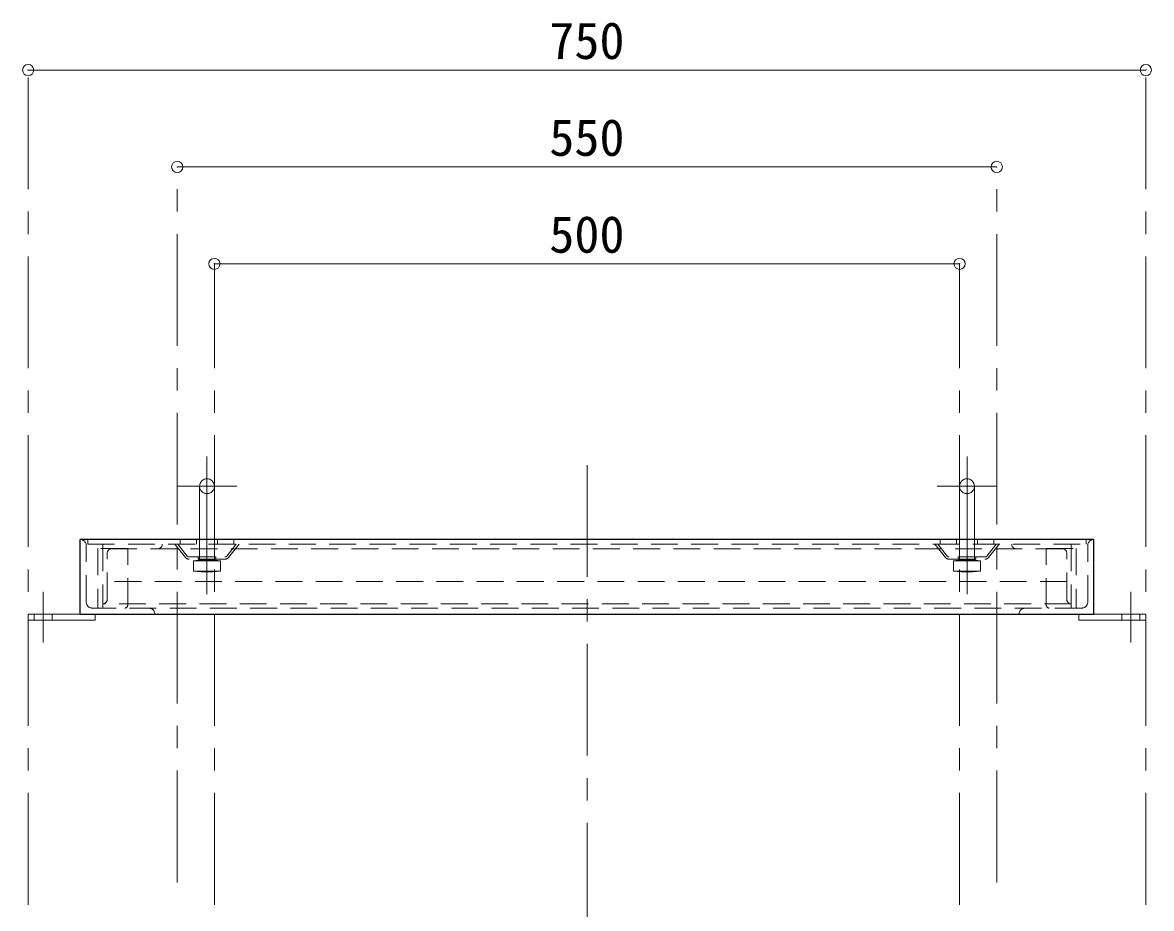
# Model space of a CAD drawing. Units: millimetres at full size, sheet at 1:15; some dimension numbers follow another scale. Extents: x -3171 to 2904, y -2098 to 2117.
# Drawn here: x 338 to 1095, y -935 to -341 of the extents above; entities that cross this region are included whole.
import ezdxf
from ezdxf.enums import TextEntityAlignment as Align

# ---------------------------------------------------------------- set-up
doc = ezdxf.new("R2010")
doc.units = ezdxf.units.MM
doc.header["$LTSCALE"] = 15
doc.header["$PDMODE"] = 32
doc.header["$PDSIZE"] = 7.5
doc.linetypes.add('CHAIN1', pattern=[8, 5, -1, 1, -1])
doc.linetypes.add('DASHED1', pattern=[1.8, 1.2, -0.6])
doc.layers.add('0-0_ﾚｲﾔ1', color=4, linetype='Continuous', lineweight=9)
doc.styles.add('ＭＳ ゴシック', font='')
doc.styles.get('ＭＳ ゴシック').set_extended_font_data('MS Gothic')

msp = doc.modelspace()

# ---------------------------------------------------------------- linework, layer by layer
at = {"layer": '0-0_ﾚｲﾔ1', "linetype": 'CHAIN1'}
for p, q in [((341.62, -932.95), (341.62, -372.95)), ((1091.62, -932.95), (1091.62, -372.95)), ((441.62, -917.95), (441.62, -437.95)), ((991.62, -917.95), (991.62, -437.95)), ((466.62, -932.95), (466.62, -502.95)), ((966.62, -932.95), (966.62, -502.95)), ((461.62, -702.15), (461.62, -632.15)), ((971.62, -702.15), (971.62, -632.15)), ((716.62, -637.95), (716.62, -1555.95)), ((441.62, -652.15), (481.62, -652.15)), ((991.62, -652.15), (951.62, -652.15)), ((351.62, -756.95), (351.62, -722.95)), ((1081.62, -756.95), (1081.62, -722.95))]:
    msp.add_line(p, q, dxfattribs=at)
at = {"layer": '0-0_ﾚｲﾔ1'}
for p, q in [((1091.62, -372.95), (341.62, -372.95)), ((441.62, -437.95), (991.62, -437.95)), ((466.62, -502.95), (966.62, -502.95)), ((456.62, -652.15), (456.62, -687.95)), ((466.62, -652.15), (466.62, -687.95)), ((966.62, -652.15), (966.62, -687.95)), ((976.62, -652.15), (976.62, -687.95)), ((376.62, -737.95), (341.62, -737.95)), ((341.62, -741.95), (341.62, -737.95)), ((386.62, -741.95), (341.62, -741.95)), ((386.62, -741.95), (386.62, -737.95)), ((1046.62, -741.95), (1046.62, -737.95)), ((1046.62, -741.95), (1091.62, -741.95)), ((1056.62, -737.95), (1091.62, -737.95)), ((1091.62, -741.95), (1091.62, -737.95))]:
    msp.add_line(p, q, dxfattribs=at)
at = {"layer": '0-0_ﾚｲﾔ1', "color": 5, "lineweight": 25}
for p, q in [((376.62, -737.95), (376.62, -687.95)), ((1056.62, -687.95), (376.62, -687.95)), ((1056.62, -737.95), (1056.62, -687.95)), ((376.62, -737.95), (1056.62, -737.95))]:
    msp.add_line(p, q, dxfattribs=at)
at = {"layer": '0-0_ﾚｲﾔ1', "linetype": 'DASHED1'}
for p, q in [((443.62, -687.95), (443.62, -691.15)), ((454.62, -687.95), (454.62, -691.15)), ((456.62, -687.95), (456.62, -701.75)), ((466.62, -687.95), (466.62, -701.75)), ((468.62, -687.95), (468.62, -691.15)), ((479.62, -687.95), (479.62, -691.15)), ((953.62, -687.95), (953.62, -691.15)), ((964.62, -687.95), (964.62, -691.15)), ((966.62, -687.95), (966.62, -701.75)), ((976.62, -687.95), (976.62, -701.75)), ((978.62, -687.95), (978.62, -691.15)), ((989.62, -687.95), (989.62, -691.15)), ((1051.62, -687.95), (1051.62, -691.15)), ((380.62, -729.95), (380.62, -691.95)), ((391.62, -691.15), (391.62, -733.95)), ((1035.62, -694.15), (397.62, -694.15)), ((408.42, -731.95), (408.42, -693.95)), ((447.22, -700.03), (440.12, -691.15)), ((448.39, -699.09), (442.04, -691.15)), ((474.85, -699.09), (481.2, -691.15)), ((476.02, -700.03), (483.12, -691.15)), ((957.22, -700.03), (950.12, -691.15)), ((958.39, -699.09), (952.04, -691.15)), ((984.85, -699.09), (991.2, -691.15)), ((986.02, -700.03), (993.12, -691.15)), ((1024.82, -731.95), (1024.82, -693.95)), ((1041.62, -691.15), (1041.62, -733.95)), ((1052.62, -729.95), (1052.62, -691.95)), ((394.62, -728.15), (394.62, -697.15)), ((449.56, -699.65), (473.68, -699.65)), ((473.68, -701.15), (449.56, -701.15)), ((452.62, -702.15), (457.62, -701.65)), ((452.62, -709.15), (452.62, -702.15)), ((470.62, -702.15), (452.62, -702.15)), ((455.62, -699.65), (455.62, -701.15)), ((457.62, -701.65), (461.62, -702.15)), ((465.62, -701.65), (457.62, -701.65)), ((461.62, -702.15), (465.62, -701.65)), ((461.62, -702.15), (461.62, -709.15)), ((465.62, -701.65), (470.62, -702.15)), ((467.62, -699.65), (467.62, -701.15)), ((470.62, -709.15), (470.62, -702.15)), ((983.68, -699.65), (959.56, -699.65)), ((959.56, -701.15), (983.68, -701.15)), ((967.62, -701.65), (962.62, -702.15)), ((962.62, -702.15), (980.62, -702.15)), ((962.62, -709.15), (962.62, -702.15)), ((965.62, -699.65), (965.62, -701.15)), ((967.62, -701.65), (975.62, -701.65)), ((971.62, -702.15), (967.62, -701.65)), ((975.62, -701.65), (971.62, -702.15)), ((971.62, -702.15), (971.62, -709.15)), ((980.62, -702.15), (975.62, -701.65)), ((977.62, -699.65), (977.62, -701.15)), ((980.62, -709.15), (980.62, -702.15)), ((1038.62, -728.15), (1038.62, -697.15)), ((457.62, -709.65), (452.62, -709.15)), ((470.62, -709.15), (452.62, -709.15)), ((461.62, -709.15), (457.62, -709.65)), ((465.62, -709.65), (457.62, -709.65)), ((461.62, -724.65), (461.62, -709.15)), ((465.62, -709.65), (461.62, -709.15)), ((470.62, -709.15), (465.62, -709.65)), ((962.62, -709.15), (967.62, -709.65)), ((962.62, -709.15), (980.62, -709.15)), ((967.62, -709.65), (971.62, -709.15)), ((967.62, -709.65), (975.62, -709.65)), ((971.62, -724.65), (971.62, -709.15)), ((971.62, -709.15), (975.62, -709.65)), ((975.62, -709.65), (980.62, -709.15)), ((1038.62, -716.15), (394.62, -716.15)), ((1048.62, -733.95), (384.62, -733.95)), ((1041.62, -731.15), (391.62, -731.15)), ((345.62, -741.95), (345.62, -737.95)), ((357.62, -741.95), (357.62, -737.95)), ((1075.62, -741.95), (1075.62, -737.95)), ((1087.62, -741.95), (1087.62, -737.95))]:
    msp.add_line(p, q, dxfattribs=at)
for points in [[(381.62, -687.95), (381.62, -691.15), (1051.62, -691.15)], [(408.42, -693.95), (388.42, -693.95), (388.42, -733.95)], [(1024.82, -693.95), (1044.82, -693.95), (1044.82, -733.95)]]:
    msp.add_lwpolyline(points, dxfattribs=at)
at = {"layer": '0-0_ﾚｲﾔ1'}
for centre in [(461.62, -652.15), (971.62, -652.15)]:
    msp.add_arc(centre, 5, 0, 180, dxfattribs=at)
at = {"layer": '0-0_ﾚｲﾔ1', "linetype": 'DASHED1'}
for centre, radius, start, end in [((461.62, -652.15), 5, 180, 0), ((971.62, -652.15), 5, 180, 0), ((376.62, -691.95), 4, 0, 90), ((1056.62, -691.95), 4, 90, 180), ((397.62, -697.15), 3, 90, 180), ((428.62, -691.15), 3, 270, 0), ((1004.62, -691.15), 3, 180, 270), ((1035.62, -697.15), 3, 0, 90), ((449.56, -698.15), 3, 218.65981, 270), ((449.56, -698.15), 1.5, 218.65981, 270), ((473.68, -698.15), 1.5, 270, 321.34019), ((473.68, -698.15), 3, 270, 321.34019), ((959.56, -698.15), 3, 218.65981, 270), ((959.56, -698.15), 1.5, 218.65981, 270), ((983.68, -698.15), 1.5, 270, 321.34019), ((983.68, -698.15), 3, 270, 321.34019), ((384.62, -729.95), 4, 180, 270), ((391.62, -728.15), 3, 270, 0), ((406.42, -731.95), 2, 270, 0), ((422.62, -737.95), 4, 0, 90), ((1010.62, -737.95), 4, 90, 180), ((1026.82, -731.95), 2, 180, 270), ((1041.62, -728.15), 3, 180, 270), ((1048.62, -729.95), 4, 270, 0)]:
    msp.add_arc(centre, radius, start, end, dxfattribs=at)
at = {"layer": '0-0_ﾚｲﾔ1', "color": 1}
for p in [(341.62, -372.95), (1091.62, -372.95), (441.62, -437.95), (991.62, -437.95), (466.62, -502.95), (966.62, -502.95)]:
    msp.add_point(p, dxfattribs=at)

# ---------------------------------------------------------------- texts
at = {"layer": '0-0_ﾚｲﾔ1', "color": 7, "style": 'ＭＳ ゴシック'}
for s, p in [('750', (691.3, -372.95)), ('550', (691.3, -437.95)), ('500', (691.3, -502.95))]:
    msp.add_text(s, height=24.74, dxfattribs=at).set_placement(p, align=Align.BOTTOM_LEFT)

doc.saveas('drawing.dxf')
